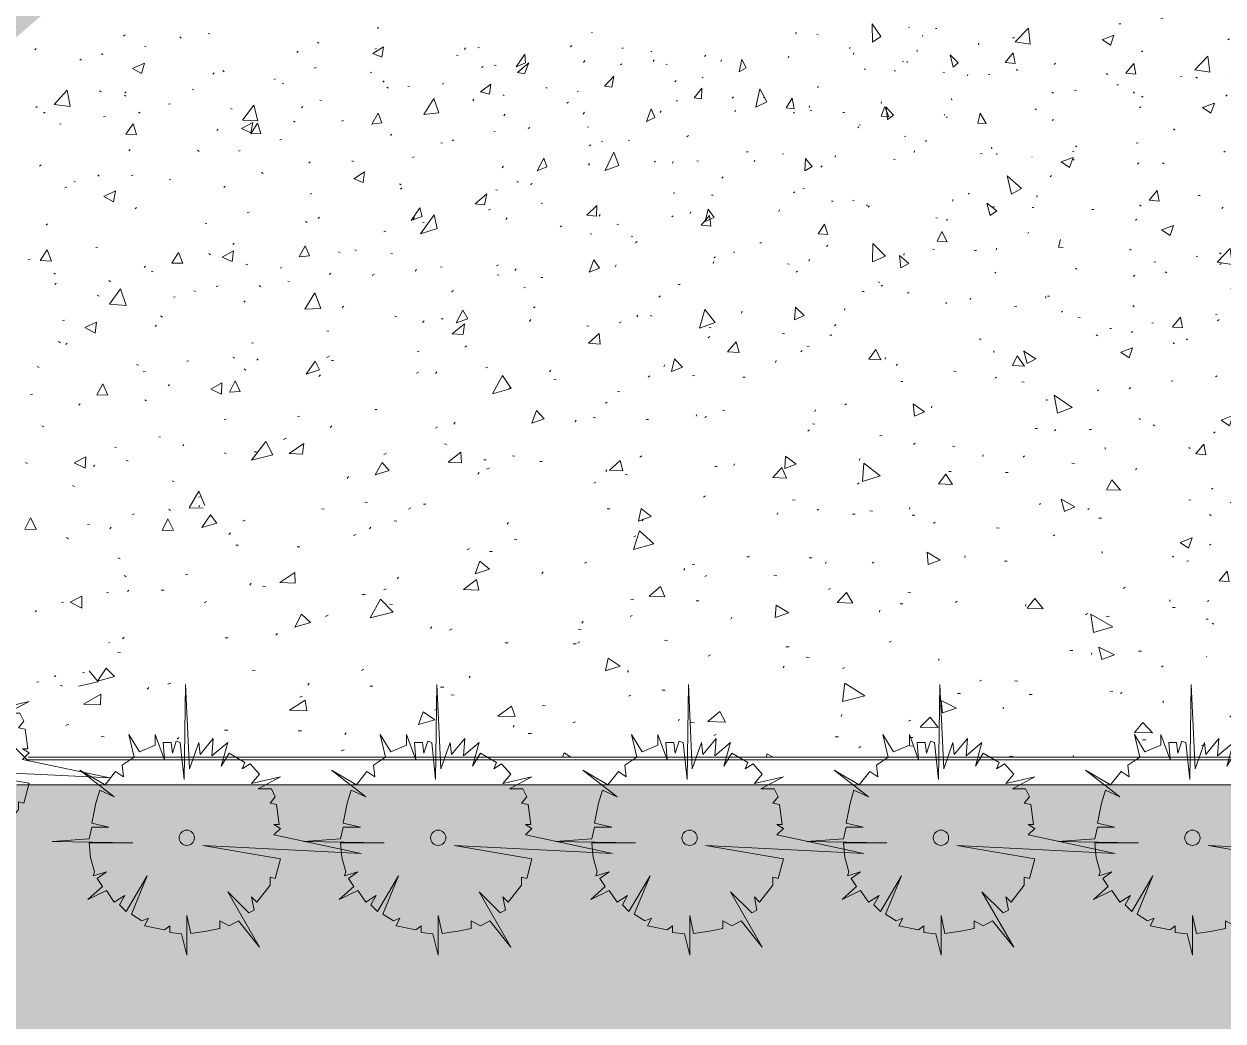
# Model space of a CAD drawing. Header units: millimetres. Extents: x 5359 to 218750, y -16347 to 109893.
# Drawn here: x 28656 to 33425, y 12199 to 16162 of the extents above; entities that cross this region are included whole.
import ezdxf

# ---------------------------------------------------------------- set-up
doc = ezdxf.new("R2010")
doc.units = ezdxf.units.MM
for name, color, linetype, lineweight in [('A-FLOR', 192, 'Continuous', 9), ('A-FLOR-PATT', 8, 'Continuous', 9), ('A-WALL', 113, 'Continuous', 9), ('G-IMPT', 8, 'Continuous', 9), ('L-PLNT', 71, 'Continuous', 9)]:
    doc.layers.add(name, color=color, linetype=linetype, lineweight=lineweight)

# ---------------------------------------------------------------- blocks, each defined once
blk = doc.blocks.new('FP_74-TKCS_MB ĐỊNH VỊ CỔNG-HÀNG RÀO')
at = {"layer": 'A-FLOR-PATT'}
for p, q in [((29388.5, 16123.3), (29395.7, 16124.8)), ((30061.7, 16144.1), (30066.7, 16149.5)), ((29052.4, 16114.1), (29058.3, 16118.9)), ((29135.1, 16072.2), (29142.5, 16073.5)), ((29276.2, 16111), (29281.9, 16106.3)), ((29823, 16090.1), (29828.7, 16086)), ((28699, 16059.4), (28705.2, 16064.1)), ((28963.5, 16041.6), (28971.1, 16042.8)), ((29741.2, 16048.8), (29746.4, 16054)), ((30044.1, 16044.5), (30086.6, 16070.7)), ((30044.1, 16044.5), (30078.9, 16029.7)), ((30051.4, 16062), (30058.3, 16064.3)), ((30079, 16029.7), (30086.6, 16070.6)), ((30377, 16038.3), (30383.5, 16036.4)), ((30407.7, 16061), (30412.5, 16066.7)), ((30461.8, 16069.6), (30467.8, 16066.7)), ((28878.5, 16022.9), (28884.4, 16018)), ((29087.9, 15985.8), (29134.8, 16006.7)), ((29087.9, 15985.8), (29123.6, 15964.8)), ((29123.6, 15964.8), (29134.8, 16006.7)), ((29810.9, 15986.8), (29817.9, 15988.8)), ((30475.5, 15989.7), (30482.3, 15992.8)), ((30526.9, 15998.1), (30533.6, 15996.5)), ((29406.7, 15963.2), (29412.1, 15968.3)), ((29446.5, 15976.9), (29452.4, 15972.5)), ((29649.4, 15941.8), (29656.5, 15943.7)), ((30032.9, 15970.5), (30039.4, 15968)), ((30083.4, 15931.4), (30088.3, 15936.8)), ((28775.9, 15841.7), (28827.3, 15899.4)), ((28840.2, 15834.1), (28827.3, 15899.4)), ((28956.6, 15895.8), (28963.4, 15892)), ((29057, 15887), (29062.7, 15891.9)), ((29325.3, 15903.3), (29332, 15899.9)), ((29683.1, 15927), (29689.7, 15924)), ((30099.9, 15910.9), (30106, 15907.3)), ((30182.7, 15915.5), (30189.4, 15913.3)), ((30319.6, 15922.8), (30326.4, 15925.6)), ((30471.3, 15892.8), (30512.5, 15923.5)), ((30471.3, 15892.8), (30507.7, 15883)), ((30507.7, 15883), (30512.5, 15923.5)), ((28703, 15829.7), (28708.9, 15834.4)), ((28775.9, 15841.7), (28840.2, 15834.2)), ((29055.6, 15879.7), (29061.6, 15874.9)), ((29231.5, 15843.4), (29238.8, 15844.9)), ((29525.9, 15779.2), (29570.9, 15839.6)), ((29586.8, 15777.3), (29570.9, 15839.6)), ((29760.2, 15829.4), (29765.3, 15834.7)), ((29833.5, 15859.9), (29840.1, 15857.1)), ((30246.6, 15801.8), (30286.7, 15865.6)), ((30306, 15808.9), (30286.7, 15865.6)), ((30441, 15857.1), (30445.7, 15862.9)), ((28733.3, 15811), (28740.3, 15807)), ((28972.3, 15793.5), (28979.9, 15794.8)), ((29111.7, 15811.4), (29118.5, 15807.7)), ((29477.3, 15826.5), (29484, 15823.2)), ((30039.8, 15764), (30064.5, 15807.5)), ((30079.6, 15769.2), (30064.5, 15807.5)), ((30246.6, 15801.8), (30306, 15808.9)), ((28796.9, 15763.7), (28804.6, 15765)), ((29061.4, 15723.6), (29090.5, 15765.1)), ((29103.5, 15722.6), (29090.6, 15765.1)), ((29423.7, 15738.4), (29429, 15743.6)), ((29521.5, 15747.3), (29565.9, 15771)), ((29521.5, 15747.3), (29558.2, 15728.9)), ((29525.9, 15779.2), (29586.7, 15777.3)), ((29557.9, 15725.1), (29584.7, 15767.6)), ((29558.2, 15728.9), (29566, 15771)), ((29598.6, 15726.8), (29584.7, 15767.6)), ((29728.7, 15775.6), (29734.9, 15771.5)), ((29919.5, 15776), (29926.5, 15778.3)), ((30039.8, 15764), (30079.5, 15769.2)), ((29061.4, 15723.6), (29103.5, 15722.6)), ((29557.9, 15725.1), (29598.6, 15726.8)), ((29674.1, 15701.4), (29681.3, 15703.4)), ((30114.4, 15718.5), (30119.2, 15724.1)), ((30359.6, 15698.2), (30366.5, 15701.2)), ((29072.8, 15657.9), (29078.3, 15662.9)), ((29346.1, 15660.3), (29352.3, 15655.8)), ((29509.4, 15657), (29516.6, 15658.9)), ((30314.1, 15689.8), (30321, 15687.9)), ((28718.3, 15597.5), (28724, 15602.3)), ((29788.9, 15609.3), (29793.9, 15614.7)), ((29960.7, 15617.6), (29967.7, 15615.1)), ((30201.1, 15631.6), (30208.1, 15634.4)), ((28949.3, 15561.9), (28955.7, 15557)), ((29082.8, 15560.2), (29090.3, 15561.7)), ((29601.1, 15571.1), (29608.1, 15568)), ((29967.7, 15546.6), (30010.4, 15574)), ((30005.5, 15532.1), (30010.4, 15574)), ((28818.3, 15511.4), (28826, 15512.8)), ((28854, 15537.8), (28861.2, 15534)), ((29233.1, 15545.8), (29240.2, 15542.3)), ((29450.7, 15512.4), (29455.9, 15517.6)), ((29967.7, 15546.6), (30005.5, 15532.1)), ((30150.4, 15526.3), (30156.9, 15523)), ((30153.6, 15505.3), (30158.4, 15511)), ((28973.1, 15477), (29019.9, 15498.6)), ((28973.1, 15477), (29012.2, 15455.6)), ((29012.2, 15455.6), (29020, 15498.6)), ((29794, 15486), (29801.2, 15488.2)), ((29098.9, 15427), (29104.3, 15432.1)), ((29544.3, 15412.2), (29551.5, 15414.2)), ((28744, 15363), (28749.6, 15367.9)), ((29376.5, 15368.5), (29383.9, 15370.3)), ((29776, 15376.5), (29782.6, 15372.5)), ((29826.4, 15388.4), (29831.3, 15393.9)), ((30088.1, 15335.8), (30095.2, 15338.6)), ((28720.5, 15221.7), (28748.3, 15263.8)), ((28765.1, 15219.7), (28748.3, 15263.8)), ((28942.1, 15273.5), (28949.7, 15275)), ((29486.8, 15285), (29491.8, 15290.3)), ((29750.6, 15236.4), (29774.3, 15280.8)), ((29792.1, 15240.5), (29774.3, 15280.8)), ((29972.3, 15264.8), (29979, 15261.2)), ((28672.7, 15226), (28680.5, 15227.3)), ((28720.5, 15221.7), (28765.1, 15219.7)), ((29244.8, 15211), (29270.4, 15254.2)), ((29287.6, 15211.6), (29270.4, 15254.2)), ((29391.1, 15249.5), (29397.8, 15245.1)), ((29444.5, 15235.7), (29488.9, 15260.4)), ((29444.5, 15235.7), (29484, 15217.3)), ((29484, 15217.3), (29488.9, 15260.4)), ((29750.6, 15236.4), (29792.1, 15240.5)), ((29906.6, 15256.8), (29913.8, 15254.2)), ((28774.2, 15171.6), (28781.8, 15167.6)), ((29134.3, 15194.4), (29139.5, 15199.6)), ((29162, 15180.1), (29169.5, 15176.6)), ((29244.8, 15211), (29287.6, 15211.6)), ((29538.6, 15207.2), (29546, 15204.1)), ((29674.7, 15191.7), (29682, 15194)), ((29871.6, 15166.5), (29876.4, 15172.1)), ((28779.2, 15126.3), (28784.7, 15131.4)), ((28993.5, 15142.1), (29000.5, 15137.2)), ((29420.9, 15119.1), (29428.3, 15121)), ((29591.4, 15122), (29598.3, 15117.8)), ((29705.4, 15139.4), (29712.8, 15136.6)), ((28947.5, 15084.1), (28955.1, 15080.4)), ((28995.9, 15047.7), (29039.4, 15109.1)), ((29062.1, 15042.7), (29039.4, 15109.1)), ((29250.4, 15076), (29257.9, 15077.8)), ((29331.4, 15101.5), (29338.9, 15098.1)), ((29773.4, 15028.2), (29812.4, 15093.2)), ((29836.9, 15031.2), (29812.4, 15093.2)), ((28995.9, 15047.7), (29062.1, 15042.7)), ((29531, 15056.2), (29535.9, 15061.6)), ((29773.4, 15028.2), (29836.8, 15031.2)), ((29921.9, 15035.3), (29928.7, 15039.8)), ((29921.9, 15035.2), (29924.8, 15034.2)), ((28808.8, 14983.2), (28816.6, 14984.6)), ((28897.8, 14955), (28944.4, 14977.4)), ((28939.7, 14933.3), (28944.4, 14977.4)), ((29199.4, 15001.4), (29206.4, 14996.8)), ((28897.8, 14955), (28939.6, 14933.3)), ((29178.1, 14959.9), (29183.2, 14965.2)), ((28793.9, 14899.7), (28801.1, 14894.6)), ((28823.1, 14887.5), (28828.4, 14892.7)), ((29561.1, 14893), (29568.5, 14895.2)), ((29487.4, 14837.3), (29495, 14834.2)), ((28708.4, 14800.1), (28716.4, 14796.1)), ((29103.6, 14809), (29111.3, 14805.3)), ((29303.7, 14821.6), (29311.2, 14823.5)), ((29531.8, 14790.6), (29538.9, 14786.3)), ((29582.5, 14825.7), (29587.3, 14831.3)), ((29130.6, 14779.5), (29138.2, 14781.2)), ((29472.9, 14698.1), (29495.6, 14743.4)), ((29516.1, 14700.8), (29495.6, 14743.4)), ((28682.5, 14689), (28690.4, 14690.4)), ((28945.4, 14687.7), (28969.9, 14731.7)), ((28990.1, 14687.1), (28969.9, 14731.6)), ((29229.5, 14723.4), (29234.4, 14728.8)), ((29399.4, 14709.9), (29443.7, 14735.7)), ((29399.4, 14709.9), (29441.2, 14691.2)), ((29441.2, 14691.2), (29443.7, 14735.7)), ((29472.9, 14698.1), (29516.1, 14700.8)), ((28874.7, 14646.3), (28879.8, 14651.6)), ((28945.4, 14687.7), (28990.1, 14687.1)), ((29136.2, 14668.1), (29143.5, 14663.4)), ((28727.3, 14565.3), (28734.8, 14560.2)), ((29452.9, 14589.3), (29460.4, 14591.5)), ((29192.2, 14519.5), (29199.7, 14521.4)), ((29016.9, 14478.4), (29024.6, 14480.2)), ((29287.5, 14484.5), (29292.4, 14490.1)), ((29452.4, 14457.3), (29460.2, 14454.1)), ((28661.7, 14419.1), (28670, 14415)), ((28855.4, 14418.1), (28901.7, 14441.2)), ((28855.4, 14418.1), (28899.4, 14395.8)), ((28899.4, 14395.8), (28901.7, 14441.2)), ((28933.2, 14402.5), (28938.2, 14407.9)), ((29062.8, 14428), (29070.8, 14424.3)), ((28848.5, 14327.8), (28856.7, 14323.8)), ((29244.9, 14346), (29252.9, 14342.5)), ((29313.4, 14239.1), (29351.2, 14305.4)), ((29349.7, 14280.5), (29357.3, 14282.6)), ((29375.8, 14248.5), (29351.2, 14305.4)), ((29086, 14212.5), (29093.7, 14214.4)), ((29231.9, 14232.9), (29239.5, 14228.1)), ((29313.4, 14239.1), (29368.4, 14237.9)), ((29351.5, 14242.8), (29356.2, 14248.5)), ((28658.9, 14154.5), (28682.3, 14199.4)), ((28705.3, 14152.6), (28682.3, 14199.3)), ((28908.7, 14172.7), (28916.5, 14174.4)), ((29206, 14148.1), (29227.8, 14194.4)), ((29250.7, 14149.3), (29227.8, 14194.4)), ((28658.9, 14154.5), (28705.3, 14152.6)), ((28825.1, 14120.9), (28832.9, 14115.7)), ((28997.9, 14155.7), (29002.8, 14161.3)), ((29206, 14148.1), (29250.6, 14149.3)), ((29030.7, 14039.5), (29038.9, 14035.7)), ((29055.2, 13969.5), (29063, 13964.5)), ((28840.3, 13863), (28886.2, 13887)), ((28886, 13839.8), (28886.2, 13886.9)), ((28984.9, 13900.3), (28992.6, 13902)), ((29067.9, 13905.5), (29072.8, 13911.1)), ((28805.8, 13861.9), (28813.6, 13863.5)), ((28840.3, 13863), (28886, 13839.8)), ((28700.9, 13824.9), (28705.8, 13830.4)), ((28707.8, 13545.7), (28715.7, 13547.2)), ((28777.4, 13566.3), (28782.2, 13571.9)), ((28888.5, 13582.4), (28896.3, 13584.1)), ((28800.2, 13534.1), (28808.8, 13529.8))]:
    blk.add_line(p, q, dxfattribs=at)
blk = doc.blocks.new('FP_76-TKCS_MB ĐỊNH VỊ CỔNG-HÀNG RÀO')
at = {"layer": 'A-FLOR-PATT'}
for p, q in [((30913.8, 16128.7), (30917.9, 16126.7)), ((31725.4, 16123.8), (31729.2, 16128.2)), ((32031.5, 16090), (32029.7, 16162.8)), ((32064.1, 16111.9), (32029.7, 16162.8)), ((32174, 16149), (32178.7, 16148.7)), ((32282.4, 16144), (32287.2, 16143.8)), ((30828.2, 16071.6), (30834.6, 16076)), ((31810.3, 16120), (31815.1, 16118.4)), ((32031.5, 16090), (32064.1, 16111.9)), ((32228.5, 16112.5), (32230.9, 16117.1)), ((32454.2, 16079.3), (32453.1, 16086.1)), ((30614, 15991.4), (30648.9, 16042.3)), ((30650.4, 16007.3), (30648.9, 16042.3)), ((31034.7, 16066.4), (31039.7, 16065.8)), ((31148.9, 16053.2), (31153.9, 16052.7)), ((31363, 16033.4), (31367.9, 16037.8)), ((31696.2, 16027.3), (31698.1, 16034)), ((31939.7, 16064.2), (31943, 16068.6)), ((31955.6, 16041.2), (31956.5, 16047.9)), ((32208.3, 16052.6), (32208.2, 16059.4)), ((32352.7, 15989.9), (32340.5, 16038.9)), ((32371.5, 16007.3), (32340.5, 16038.9)), ((30614, 15991.4), (30650.4, 16007.3)), ((30618.9, 15968.7), (30664.1, 16007.7)), ((30647.3, 15964), (30664.1, 16007.7)), ((30881.4, 16009.7), (30886.4, 16016.6)), ((31028.8, 15999.8), (31034.6, 16004.1)), ((31159.2, 16012.7), (31163.2, 16019.5)), ((31209.5, 16002.9), (31214.3, 16001.1)), ((31428.2, 16012.6), (31431.2, 16019.4)), ((31500.4, 15971.5), (31511.7, 16021.1)), ((31500.4, 15971.5), (31528.1, 15988)), ((31509.8, 16017.5), (31514.9, 16017.1)), ((31528.1, 15988), (31511.7, 16021.1)), ((31998.1, 15982.5), (32003.4, 15982.2)), ((32149.5, 16014.8), (32154.9, 16013.3)), ((32167.9, 16009.1), (32170.8, 16013.6)), ((32352.7, 15989.9), (32371.5, 16007.3)), ((30618.9, 15968.7), (30647.3, 15964)), ((30964.6, 15915.4), (31002.4, 15954.3)), ((30993.9, 15911.3), (31002.5, 15954.3)), ((31244.8, 15932.5), (31250.1, 15936.9)), ((31353.1, 15950.1), (31358.1, 15948.3)), ((32117.5, 15976.2), (32122.7, 15975.9)), ((32311.5, 15970.9), (32317.1, 15969.4)), ((32408.6, 15956.3), (32410.9, 15960.8)), ((32493, 15961.8), (32498.3, 15961.7)), ((30731.3, 15908.3), (30736.8, 15907.7)), ((30856.2, 15894.6), (30861.7, 15894)), ((30964.6, 15915.4), (30993.9, 15911.3)), ((31321.3, 15868.7), (31351.8, 15907.5)), ((31351.5, 15865.1), (31351.8, 15907.5)), ((31566.6, 15831.8), (31583.4, 15905)), ((31610.5, 15853.1), (31583.4, 15905)), ((31812.7, 15909.4), (31816.7, 15913.8)), ((30561.6, 15880.3), (30566.3, 15878.4)), ((30815, 15847.3), (30821.4, 15851.7)), ((31250.4, 15856.6), (31256.1, 15856.1)), ((31321.3, 15868.7), (31351.5, 15865.1)), ((31473.5, 15867.7), (31478.3, 15872.1)), ((31566.6, 15831.8), (31610.4, 15853.1)), ((31597.7, 15869.3), (31603.2, 15867.6)), ((31688.4, 15828.6), (31711.6, 15867.4)), ((31719.4, 15825.5), (31711.6, 15867.4)), ((31778.9, 15829.6), (31780.6, 15836.4)), ((32065.8, 15845.7), (32066.5, 15852.5)), ((32346.1, 15859.1), (32345.8, 15865.9)), ((30564.7, 15796.6), (30570.5, 15803.6)), ((30880.4, 15804.2), (30885.2, 15811)), ((31131.9, 15774.3), (31151, 15824.3)), ((31131.9, 15774.3), (31165.1, 15790.7)), ((31165.1, 15790.7), (31151, 15824.3)), ((31186.3, 15810), (31190.1, 15816.8)), ((31483.4, 15812.5), (31486.2, 15819.3)), ((31688.4, 15828.6), (31719.4, 15825.5)), ((31716.8, 15807.2), (31721.2, 15811.7)), ((31783.6, 15817.6), (31789.3, 15817.3)), ((31913.8, 15810.2), (31919.6, 15809.9)), ((32065, 15795.1), (32080.8, 15834)), ((32065, 15795.1), (32096.8, 15792.6)), ((32096.8, 15792.6), (32080.8, 15834)), ((32090.4, 15782.6), (32086, 15831.8)), ((32114.8, 15799.8), (32086, 15831.8)), ((32090.4, 15782.6), (32114.8, 15799.8)), ((32315.7, 15798.8), (32318.6, 15803.3)), ((32323.5, 15792), (32329.3, 15791.8)), ((32450.6, 15768.2), (32459.1, 15807.4)), ((32483.1, 15766.3), (32459.1, 15807.4)), ((30661.6, 15746.3), (30668.5, 15750.7)), ((30897.8, 15753.7), (30903.1, 15751.9)), ((31972.5, 15749), (31976.4, 15753.5)), ((31977.8, 15761.4), (31983.8, 15759.9)), ((32450.6, 15768.2), (32483.1, 15766.3)), ((30524.9, 15735.7), (30530.9, 15735.1)), ((30952.6, 15696), (30958.6, 15695.5)), ((31059.2, 15700.4), (31064.8, 15698.6)), ((31293.2, 15714), (31298.7, 15718.4)), ((32158, 15716.2), (32164.2, 15714.7)), ((32242.2, 15695), (32245.6, 15699.5)), ((30904.1, 15677.2), (30910.5, 15681.6)), ((30967.2, 15579.2), (31002.6, 15653.1)), ((31022.3, 15600.1), (31002.7, 15653.1)), ((31530.3, 15653.8), (31536.5, 15653.4)), ((31671.5, 15645.5), (31677.7, 15645.1)), ((32197.4, 15651.1), (32197.8, 15657.9)), ((32460.3, 15646.9), (32466.9, 15645.5)), ((32505.3, 15666.3), (32504.7, 15673.1)), ((32524.2, 15643), (32527.1, 15647.5)), ((30557.5, 15589.9), (30563.1, 15596.8)), ((30697.1, 15577.9), (30724, 15628.3)), ((30735.9, 15594.3), (30724, 15628.3)), ((30901.3, 15600.3), (30905.8, 15607.1)), ((30967.2, 15579.2), (31022.3, 15600.1)), ((31162.1, 15612.4), (31168, 15616.8)), ((31235.1, 15608.7), (31238.6, 15615.6)), ((31332.5, 15618.5), (31338.6, 15616.8)), ((31560.2, 15613.7), (31562.7, 15620.5)), ((31761.4, 15578.5), (31764.8, 15627.8)), ((31791.4, 15595.4), (31764.8, 15627.8)), ((31826.1, 15593.6), (31830.7, 15598.1)), ((31883.1, 15633.1), (31884.5, 15639.9)), ((32115.3, 15624.1), (32121.6, 15623.8)), ((30697.1, 15577.9), (30735.9, 15594.3)), ((31432.4, 15549.6), (31437.8, 15554.1)), ((31761.4, 15578.5), (31791.4, 15595.4)), ((32584.1, 15486.1), (32567, 15558.7)), ((32624, 15508.8), (32567.1, 15558.7)), ((30533.3, 15503.2), (30539.2, 15501.3)), ((30616.1, 15535.3), (30622.6, 15534.7)), ((30670.6, 15523.5), (30677.6, 15528)), ((31753.5, 15508.7), (31760.1, 15507.1)), ((32584.1, 15486.1), (32624, 15508.8)), ((30450.5, 15447.1), (30497.6, 15486.3)), ((30487.2, 15443.1), (30497.6, 15486.3)), ((31238.5, 15490.7), (31245.1, 15490.2)), ((31390.5, 15481.6), (31397.2, 15481.2)), ((31717.4, 15491), (31722.3, 15495.4)), ((31868.3, 15457.5), (31875.1, 15457.2)), ((31951.8, 15462.4), (31958.6, 15460.8)), ((32350.3, 15457.4), (32350.5, 15464.2)), ((32411.9, 15485.2), (32415.4, 15489.7)), ((32685.7, 15474.1), (32684.8, 15480.9)), ((30195.9, 15380.9), (30230.7, 15431.8)), ((30240.2, 15397.4), (30230.7, 15431.8)), ((30450.5, 15447.1), (30487.2, 15443.1)), ((30504.2, 15421.6), (30511.6, 15426)), ((30712.7, 15449.5), (30718.9, 15447.8)), ((30895.3, 15401.8), (30935, 15440.8)), ((30932.8, 15398.3), (30935, 15440.8)), ((31305.4, 15409), (31308.7, 15415.8)), ((31365.8, 15376.4), (31377, 15425.9)), ((31401.3, 15393.2), (31377, 15425.9)), ((31658.4, 15416.2), (31660.7, 15423)), ((32008.6, 15437.6), (32009.8, 15444.4)), ((32014.5, 15434.2), (32018.9, 15438.7)), ((32498.8, 15401.4), (32486.6, 15450.4)), ((32525.4, 15418.9), (32486.6, 15450.4)), ((32498.8, 15401.4), (32525.4, 15418.9)), ((32510, 15435.7), (32516.9, 15435.5)), ((32666.2, 15432.2), (32673.1, 15432)), ((30195.9, 15380.9), (30240.2, 15397.4)), ((30203.5, 15385.6), (30209.8, 15392.6)), ((30233.5, 15328.4), (30287.8, 15403.4)), ((30240.9, 15373.9), (30247.9, 15373.3)), ((30299.8, 15349.3), (30287.8, 15403.3)), ((30572.2, 15385), (30577.5, 15391.9)), ((30788.6, 15355.2), (30795.6, 15359.7)), ((30895.3, 15401.8), (30932.8, 15398.3)), ((30943.8, 15398), (30948.1, 15404.9)), ((31014.7, 15367), (31021.3, 15365.3)), ((31232.6, 15395), (31238.6, 15399.5)), ((31350.3, 15362), (31382.7, 15400.9)), ((31350.3, 15362), (31388.7, 15358.9)), ((31365.8, 15376.4), (31401.3, 15393.2)), ((31388.7, 15358.9), (31382.7, 15400.9)), ((31815, 15327.6), (31840, 15366.6)), ((31854.1, 15324.9), (31840, 15366.5)), ((32283.1, 15391.3), (32290.3, 15389.8)), ((32325.6, 15381.2), (32329.6, 15385.7)), ((30233.5, 15328.4), (30299.8, 15349.3)), ((30907.9, 15327.7), (30915.1, 15327.2)), ((31070.8, 15318), (31077.9, 15317.6)), ((31815, 15327.6), (31854.1, 15325)), ((32288.7, 15298.6), (32306.4, 15337.7)), ((32328.6, 15296.4), (32306.4, 15337.7)), ((32648.9, 15329.7), (32652.3, 15334.3)), ((31088.5, 15292.7), (31095, 15297.2)), ((31582.6, 15291.9), (31589.8, 15291.5)), ((31848.7, 15278.1), (31853.7, 15282.6)), ((32031.5, 15217), (32033.1, 15289.7)), ((32082.8, 15239.1), (32033.1, 15289.7)), ((32269.7, 15266.5), (32277, 15266.3)), ((32288.7, 15298.6), (32328.6, 15296.4)), ((32436.9, 15261.9), (32444.2, 15261.7)), ((32524.5, 15264.4), (32524.4, 15271.2)), ((32771.2, 15275), (32779.1, 15304.8)), ((32771.2, 15275), (32789.8, 15274.2)), ((30115.8, 15250.7), (30122.4, 15248.8)), ((30903.6, 15175.1), (30922.6, 15225)), ((30944.7, 15191.8), (30922.6, 15225)), ((31397.3, 15210.5), (31400.3, 15217.3)), ((31400.4, 15232), (31406.4, 15236.5)), ((31476.4, 15255.9), (31483.6, 15254.3)), ((31778.1, 15219.8), (31780.1, 15226.6)), ((32031.5, 15217), (32082.8, 15239.1)), ((32143.5, 15193), (32139, 15242.1)), ((32175.7, 15210.2), (32139, 15242.1)), ((32155.5, 15243), (32156.5, 15249.8)), ((30041.6, 15162.8), (30050.1, 15167.3)), ((30211.6, 15179.6), (30217.7, 15186.6)), ((30313.3, 15197.1), (30320.1, 15195.3)), ((30535.4, 15200.3), (30543, 15204.7)), ((30608.6, 15181.7), (30613.7, 15188.6)), ((30903.6, 15175.1), (30944.7, 15191.8)), ((31008, 15197.2), (31012, 15204.1)), ((31692.9, 15208.9), (31700.3, 15207.4)), ((31727, 15175), (31732.5, 15179.5)), ((32143.5, 15193), (32175.6, 15210.2)), ((32517.2, 15171.7), (32521.3, 15176.2)), ((30538.7, 15164.4), (30546.3, 15163.9)), ((30712.4, 15154.4), (30720, 15153.9)), ((31258, 15126.7), (31265.8, 15126.4)), ((32053.1, 15136.5), (32061, 15135)), ((32065.5, 15119.5), (32070.5, 15124)), ((30356, 15097.5), (30364, 15102)), ((30644, 15114.5), (30651.3, 15112.7)), ((31181.1, 15076.5), (31187.7, 15081)), ((31990.5, 15098.5), (31998.3, 15098.2)), ((32168.7, 15093.1), (32176.5, 15092.9)), ((32418.1, 15067.4), (32422.7, 15072)), ((32720, 15072), (32719.7, 15078.8)), ((32727.6, 15080), (32735.5, 15079.9)), ((30374.7, 14973.5), (30401.6, 15023.9)), ((30421.4, 14990.3), (30401.6, 15023.9)), ((30682.4, 15033.7), (30689.9, 15038.2)), ((31343.5, 14953.2), (31363.6, 15026.5)), ((31406, 14975.1), (31363.6, 15026.5)), ((31721.3, 14986.6), (31724.6, 15035.9)), ((31759.1, 15003.8), (31724.6, 15035.9)), ((31919.2, 15024.4), (31920.9, 15031.2)), ((32323.8, 15049.2), (32324.5, 15056)), ((32596.3, 15038.6), (32604.7, 15037.2)), ((30130.7, 15000.3), (30138.8, 14999.8)), ((30241.5, 14975.4), (30247.3, 14982.3)), ((30315.2, 14990.1), (30323.3, 14989.7)), ((30374.7, 14973.5), (30421.4, 14990.3)), ((30666.8, 14980), (30671.6, 14986.9)), ((31024.1, 14973.5), (31031.1, 14978)), ((31093.7, 14997.8), (31097.5, 15004.7)), ((31146.7, 15002.7), (31154.5, 15001.1)), ((31510.7, 15013.2), (31513.4, 15020)), ((31721.3, 14986.6), (31759.1, 15003.8)), ((32782.6, 15016.6), (32786.7, 15021.1)), ((32848.3, 14997), (32857, 14995.6)), ((29860.9, 14942.5), (29868.3, 14940.7)), ((30358.7, 14931), (30407.7, 14970.4)), ((30358.7, 14931), (30403.6, 14927.7)), ((30403.6, 14927.7), (30407.7, 14970.4)), ((30894.8, 14961.6), (30903, 14961.2)), ((30902, 14892.9), (30943.6, 14932.1)), ((30947.8, 14889.9), (30943.6, 14932.1)), ((31343.5, 14953.2), (31406, 14975.1)), ((31381.2, 14955.3), (31389.3, 14953.7)), ((31672.5, 14931.2), (31680.8, 14931)), ((31880.3, 14962.8), (31885.9, 14967.4)), ((30409.5, 14877.6), (30417.7, 14882.1)), ((30902, 14892.9), (30947.8, 14889.9)), ((31377.6, 14914.8), (31384.1, 14919.2)), ((31454.9, 14859), (31489.1, 14898.1)), ((31501.4, 14856.4), (31489.2, 14898.1)), ((31770.5, 14882), (31778.9, 14880.4)), ((31861.7, 14925.2), (31870, 14925)), ((32454.9, 14909.8), (32463.3, 14909.6)), ((29860.5, 14836.4), (29869.5, 14841)), ((30220.5, 14860.2), (30228.3, 14858.5)), ((31454.9, 14859), (31501.4, 14856.4)), ((31745.8, 14859.3), (31751.9, 14863.8)), ((32016.9, 14829.4), (32043.8, 14868.5)), ((32064.2, 14827.1), (32043.8, 14868.5)), ((32081.6, 14829.9), (32083.1, 14836.7)), ((32513.3, 14856.1), (32513.8, 14862.9)), ((32587.6, 14804), (32607.1, 14843.2)), ((32635.6, 14802), (32607.1, 14843.2)), ((32631.6, 14858.3), (32636.3, 14862.8)), ((32646, 14813), (32633.7, 14862)), ((32680.4, 14830.5), (32633.7, 14862)), ((29779, 14770.5), (29813.7, 14821.4)), ((29779, 14770.5), (29831.2, 14787.5)), ((29831.2, 14787.5), (29813.7, 14821.4)), ((29879.1, 14824.9), (29887.7, 14824.4)), ((30492.7, 14795.9), (30501.4, 14795.6)), ((30746.5, 14779.7), (30751.1, 14786.6)), ((31201, 14799.7), (31204.5, 14806.6)), ((31232.3, 14781.3), (31243.4, 14830.9)), ((31232.3, 14781.3), (31275.6, 14798.4)), ((31275.6, 14798.4), (31243.4, 14830.9)), ((31645.5, 14817), (31648, 14823.8)), ((32016.9, 14829.4), (32064.2, 14827.1)), ((32125.7, 14805), (32131.2, 14809.6)), ((32587.6, 14804), (32635.6, 14802.1)), ((32646, 14813), (32680.4, 14830.5)), ((29828.8, 14760.9), (29835.4, 14767.8)), ((30217.1, 14773.9), (30225.6, 14778.5)), ((30293.1, 14772.8), (30298.7, 14779.7)), ((30520, 14691.3), (30558.8, 14765.4)), ((30593.8, 14713.1), (30558.8, 14765.4)), ((30764.1, 14748.5), (30772.6, 14746.9)), ((31138.8, 14758.4), (31145.9, 14762.9)), ((31315.7, 14764.3), (31324.5, 14764)), ((31515.8, 14757.8), (31524.6, 14757.6)), ((32143.4, 14740.6), (32152.3, 14740.4)), ((32354.8, 14782.4), (32363.8, 14781)), ((32519.7, 14753.8), (32524.8, 14758.4)), ((32625.1, 14739.9), (32634.4, 14738.5)), ((30520, 14691.3), (30593.8, 14713.2)), ((30585.3, 14712.7), (30593.4, 14717.3)), ((31016.8, 14700.9), (31025.5, 14699.3)), ((32925.5, 14703.4), (32930.1, 14708)), ((30968.8, 14654.8), (30976.4, 14659.3)), ((31921, 14647.9), (31927.2, 14652.4)), ((32197.7, 14603.3), (32193.1, 14652.4)), ((32237.6, 14620.7), (32193.2, 14652.4)), ((32265.4, 14636.1), (32266.6, 14642.9)), ((32724.2, 14663.5), (32724.4, 14670.3)), ((32767.1, 14614.5), (32753.4, 14687.1)), ((32825.6, 14637.3), (32753.4, 14687.1)), ((29743.8, 14603.6), (29752.3, 14601.9)), ((30051.7, 14629.4), (30060.9, 14629)), ((30676.4, 14575.8), (30695.3, 14625.8)), ((30725.3, 14593), (30695.3, 14625.8)), ((30920, 14597.2), (30929.3, 14596.9)), ((31329.7, 14602.8), (31333, 14609.6)), ((31363.9, 14597.8), (31371, 14602.4)), ((31435, 14627.2), (31444.1, 14625.6)), ((31801.7, 14621.8), (31803.9, 14628.6)), ((32197.7, 14603.3), (32237.6, 14620.7)), ((32767.1, 14614.5), (32825.6, 14637.3)), ((29874.3, 14557.4), (29880.6, 14564.4)), ((30292.8, 14555.4), (30301.5, 14560)), ((30366.5, 14571.7), (30371.8, 14578.6)), ((30676.4, 14575.8), (30725.3, 14593)), ((30847.9, 14580.9), (30852.2, 14587.7)), ((31131.1, 14590.4), (31140.4, 14590.2)), ((31773.7, 14543.9), (31780.3, 14548.5)), ((31793, 14572), (31802.4, 14571.8)), ((32678.3, 14553.7), (32687.8, 14553.5)), ((32755.1, 14544.9), (32760.3, 14549.5)), ((32893.3, 14550.3), (32902.7, 14550.2)), ((29560.7, 14427.6), (29618.3, 14502.7)), ((29645.9, 14449.7), (29618.3, 14502.7)), ((29688.6, 14510.7), (29698.3, 14515.2)), ((32060.6, 14526.6), (32070.2, 14525.1)), ((29571.6, 14461.5), (29581.3, 14461.1)), ((29711.2, 14455), (29769.4, 14494.9)), ((29711.2, 14455), (29763.5, 14452)), ((29763.5, 14452), (29769.4, 14494.9)), ((30087.3, 14451), (30096.5, 14455.5)), ((30328.6, 14492.6), (30337.7, 14491)), ((30343.3, 14420), (30394.1, 14459.6)), ((30396.4, 14417.2), (30394.1, 14459.6)), ((32194.9, 14490.8), (32201.1, 14495.3)), ((32349.1, 14483.5), (32359, 14482.1)), ((32956.3, 14471.4), (32956.2, 14478.2)), ((29560.7, 14427.6), (29645.8, 14449.7)), ((30053.5, 14369.2), (30080.2, 14419.5)), ((30108, 14386.5), (30080.2, 14419.5)), ((30343.3, 14420), (30396.4, 14417.2)), ((30485.4, 14429.5), (30495.1, 14429.1)), ((30599.5, 14445.2), (30608.8, 14443.6)), ((30707.5, 14422.6), (30717.3, 14422.3)), ((30984.7, 14388.1), (31028.1, 14427.5)), ((31038.5, 14385.6), (31028.1, 14427.4)), ((31105.6, 14440.6), (31113.3, 14445.2)), ((31403.7, 14403.5), (31413.6, 14403.3)), ((31479.9, 14406.9), (31482.9, 14413.7)), ((31682.4, 14394.8), (31685.6, 14444.1)), ((31682.4, 14394.8), (31727.9, 14412.1)), ((31727.9, 14412.1), (31685.6, 14444.1)), ((31979.3, 14427.4), (31981.3, 14434.2)), ((31991.9, 14343.1), (31996.7, 14415.9)), ((32061.7, 14365.6), (31996.7, 14415.9)), ((32470.5, 14443), (32471.5, 14449.8)), ((32630.4, 14440.3), (32636.1, 14444.9)), ((32824, 14416.4), (32834.3, 14415)), ((29941.4, 14355.6), (29947.5, 14362.6)), ((30053.5, 14369.2), (30108, 14386.5)), ((30461.5, 14372.1), (30466.5, 14379)), ((30497.4, 14392.3), (30506.1, 14396.8)), ((30970.7, 14383.2), (30974.8, 14390.1)), ((30984.7, 14388.1), (31038.5, 14385.6)), ((31046.8, 14371.5), (31056.5, 14369.9)), ((31635.1, 14359.3), (31671.1, 14398.5)), ((31635.1, 14359.3), (31689.7, 14357)), ((31689.7, 14357), (31671.1, 14398.5)), ((31991.9, 14343.1), (32061.7, 14365.6)), ((32294.1, 14333.5), (32322.8, 14372.7)), ((32349.4, 14331.5), (32322.8, 14372.7)), ((32334.7, 14383.6), (32344.6, 14383.4)), ((32560.7, 14379.6), (32570.7, 14379.5)), ((33077.4, 14390.4), (33082.5, 14394.9)), ((30922.8, 14336.4), (30930.9, 14341)), ((31970.9, 14333.1), (31977.6, 14337.6)), ((32294.1, 14333.5), (32349.4, 14331.5)), ((32961.6, 14310.6), (32982.8, 14349.9)), ((32961.6, 14310.6), (33017.5, 14308.8)), ((33017.6, 14308.8), (32982.9, 14349.9)), ((30011.7, 14260.6), (30022, 14260.3)), ((31359.4, 14281.3), (31367, 14285.8)), ((31713.6, 14270.6), (31723.9, 14269.1)), ((32794.4, 14224.5), (32782, 14273.6)), ((32836.5, 14242.1), (32782, 14273.5)), ((29840, 14234.6), (29849.7, 14233)), ((30185.3, 14233.8), (30194.6, 14238.4)), ((30244.9, 14253.9), (30255.1, 14253.6)), ((30975.5, 14234.7), (30985.8, 14234.4)), ((31100, 14186.3), (31111, 14235.9)), ((31151.1, 14203.7), (31111, 14235.9)), ((31651.5, 14211.9), (31654.3, 14218.8)), ((31810.7, 14228.8), (31817.9, 14233.3)), ((31952.2, 14213.8), (31962.6, 14213.6)), ((32020.4, 14227.2), (32030.9, 14225.7)), ((32178.2, 14233.7), (32179.9, 14240.5)), ((32696.9, 14250.4), (32697.6, 14257.2)), ((32794.4, 14224.5), (32836.5, 14242.1)), ((32887.7, 14231.7), (32893.4, 14236.3)), ((29363.2, 14160.2), (29397.8, 14211)), ((29363.2, 14160.2), (29423.3, 14177.7)), ((29423.3, 14177.7), (29397.8, 14211)), ((29526, 14185.5), (29536.2, 14190.1)), ((30129.2, 14187.6), (30139.1, 14186)), ((30578, 14173.8), (30582.8, 14180.7)), ((31100, 14186.3), (31151.1, 14203.7)), ((31115.1, 14186.7), (31118.9, 14193.6)), ((32189.3, 14209.5), (32199.7, 14209.4)), ((32273.3, 14176.7), (32280, 14181.3)), ((32931.6, 14198.2), (32942.1, 14198)), ((29470.9, 14132.8), (29477.8, 14139.8)), ((29966.9, 14128.6), (29976.6, 14133.2)), ((30030.3, 14155.3), (30036.1, 14162.2)), ((31080.5, 14073.2), (31103.9, 14146.6)), ((31081.6, 14123.3), (31089.9, 14127.8)), ((31161.7, 14095.7), (31103.9, 14146.6)), ((32524.4, 14159.4), (32535.3, 14158)), ((32750.2, 14127), (32756.4, 14131.5)), ((29499, 14090.3), (29509.7, 14090)), ((29743.1, 14083.8), (29753.9, 14083.5)), ((30418.7, 14072.3), (30428, 14076.8)), ((30605.6, 14114.4), (30615.9, 14112.9)), ((31080.5, 14073.2), (31161.6, 14095.7)), ((30450.4, 13976.7), (30469.2, 14026.6)), ((30507.1, 13994.2), (30469.2, 14026.6)), ((30508.3, 14065.1), (30519.1, 14064.8)), ((30885.8, 14018.5), (30894.6, 14023.1)), ((31530.7, 14044), (31541.6, 14043.8)), ((31778.8, 14039.6), (31789.8, 14039.4)), ((31844.5, 14017.8), (31847, 14024.6)), ((32029.8, 14018.6), (32037.1, 14023.1)), ((32253.1, 14013.7), (32248.4, 14062.8)), ((32300.8, 14031.2), (32248.4, 14062.8)), ((32253.1, 14013.7), (32300.7, 14031.2)), ((32398.4, 14040.7), (32399.8, 14047.5)), ((32555.8, 14027.3), (32566.7, 14027.1)), ((32944.5, 14058.2), (32945, 14064.9)), ((29673.6, 13942.1), (29733.6, 13982.1)), ((29734.1, 13939.6), (29733.6, 13982.1)), ((30450.4, 13976.7), (30507.1, 13994.2)), ((30716.1, 13976.7), (30720.6, 13983.6)), ((31280.9, 13991.3), (31284.4, 13998.1)), ((31313.8, 14013.8), (31324.6, 14012.3)), ((29298.1, 13974), (29308.4, 13972.4)), ((29553.8, 13931.9), (29560.4, 13938.9)), ((29605.7, 13927.7), (29616.2, 13926.1)), ((29673.6, 13942.1), (29734.1, 13939.6)), ((30140.8, 13956.4), (30146.3, 13963.3)), ((30403.9, 13913.5), (30456.5, 13953.2)), ((30465.2, 13911.2), (30456.5, 13953.2)), ((31363.9, 13965.1), (31372.2, 13969.6)), ((31638.8, 13970.4), (31650, 13969)), ((29202.1, 13911.9), (29213.4, 13911.7)), ((30001.9, 13894.2), (30013.2, 13894)), ((30087, 13912.7), (30096.9, 13917.3)), ((30403.9, 13913.5), (30465.1, 13911.2)), ((31142.9, 13886.9), (31188.2, 13926.4)), ((31142.9, 13886.9), (31204.9, 13884.8)), ((31204.9, 13884.8), (31188.2, 13926.4)), ((31856.8, 13913.9), (31864.6, 13918.5)), ((31890.5, 13862.2), (31928.4, 13901.6)), ((31953.2, 13860.2), (31928.4, 13901.5)), ((32172, 13902.5), (32183.5, 13901)), ((33029.3, 13918.5), (33035.6, 13923.1)), ((29372.7, 13861), (29383.5, 13865.7)), ((30032.6, 13801.3), (30074.8, 13875.6)), ((30125.2, 13824.1), (30074.8, 13875.6)), ((30111.3, 13855.4), (30122.3, 13853.9)), ((31070.2, 13873.7), (31081.6, 13873.5)), ((31329.4, 13869.2), (31340.8, 13869)), ((31644.6, 13803), (31647.7, 13852.3)), ((31697.9, 13820.6), (31647.7, 13852.3)), ((31890.5, 13862.2), (31953.2, 13860.2)), ((32058.7, 13824.4), (32061, 13831.2)), ((32140.9, 13856.6), (32152.4, 13856.5)), ((32360.7, 13862.8), (32368, 13867.4)), ((32639.9, 13848.1), (32641.1, 13854.9)), ((32646.4, 13839.3), (32676.9, 13878.6)), ((32646.4, 13839.3), (32709.8, 13837.4)), ((32709.8, 13837.4), (32676.9, 13878.6)), ((33213.4, 13866.2), (33213.6, 13873)), ((33223.9, 13842.8), (33235.5, 13842.7)), ((29733.4, 13764.9), (29760, 13815.3)), ((29795.8, 13782.7), (29760.1, 13815.3)), ((29855.6, 13806.8), (29865.9, 13811.4)), ((30032.6, 13801.3), (30125.2, 13824.1)), ((30875.6, 13780.8), (30879.9, 13787.6)), ((31066.7, 13806.3), (31075.5, 13810.9)), ((31468, 13796.7), (31471.3, 13803.5)), ((31644.6, 13803), (31697.9, 13820.6)), ((32879, 13813.7), (32885.8, 13818.2)), ((32910.5, 13742.8), (32900.1, 13815.4)), ((32987.5, 13765.7), (32900.1, 13815.4)), ((32960, 13808.1), (32972, 13806.7)), ((29658.4, 13732.4), (29664.7, 13739.4)), ((29733.4, 13764.9), (29795.8, 13782.7)), ((30272.8, 13758.8), (30278.1, 13765.7)), ((30349.2, 13752.7), (30359, 13757.4)), ((30861, 13755.8), (30872.5, 13754.3)), ((32910.5, 13742.8), (32987.5, 13765.7)), ((28993.4, 13701.6), (28998.1, 13703.6)), ((29047.4, 13717.7), (29054.8, 13724.7)), ((29456.3, 13721.7), (29468.1, 13721.4)), ((30570.7, 13702.4), (30582.5, 13702.2)), ((30841, 13698.1), (30852.9, 13697.9)), ((30858.1, 13701), (30867.4, 13705.6)), ((31204.4, 13712.6), (31216.1, 13711.2)), ((32097.9, 13704.2), (32105.8, 13708.8)), ((29028.7, 13664.8), (29039.8, 13663.3)), ((30968.8, 13591.3), (30979.7, 13640.9)), ((31027.7, 13609), (30979.7, 13640.9)), ((31377.7, 13649.2), (31386.5, 13653.7)), ((31687.1, 13685.7), (31699.1, 13685.6)), ((31766.7, 13644.9), (31778.8, 13643.5)), ((32816, 13671.5), (32828.1, 13671.4)), ((32902.6, 13655.9), (32903.6, 13662.7)), ((32943.9, 13636.1), (32931.4, 13685.1)), ((32993.8, 13653.7), (32931.5, 13685.1)), ((32943.9, 13636.1), (32993.8, 13653.7)), ((33089.8, 13668.4), (33101.8, 13668.3)), ((28948.6, 13549.9), (28983.1, 13600.8)), ((29016.6, 13568), (28983.1, 13600.8)), ((29563.8, 13593.9), (29575.3, 13592.4)), ((29997.9, 13592.2), (30008.3, 13596.8)), ((30968.8, 13591.3), (31027.7, 13609)), ((31056.6, 13585.8), (31060.6, 13592.6)), ((31676.5, 13602.9), (31679.6, 13609.7)), ((31912.1, 13599.3), (31920.4, 13603.8)), ((32294.3, 13631.5), (32296.3, 13638.3)), ((33180.1, 13605.4), (33186.9, 13610)), ((28873.4, 13529.9), (28951.5, 13547.4)), ((28951.5, 13547.4), (28915.7, 13590.5)), ((28948.6, 13549.9), (29016.6, 13568)), ((30426.3, 13562.4), (30431.4, 13569.3)), ((32457.3, 13549.1), (32465.1, 13553.6)), ((32596.1, 13550.5), (32608.8, 13549.1)), ((28892.3, 13457.9), (28961.7, 13498.5)), ((28960.4, 13455.9), (28961.7, 13498.5)), ((29145.6, 13517.6), (29152.8, 13524.6)), ((29228.6, 13537.1), (29240, 13541.8)), ((29784.5, 13534.3), (29790.6, 13541.3)), ((30031.9, 13529.7), (30044.3, 13529.5)), ((30313.3, 13525.8), (30325.7, 13525.6)), ((31194.2, 13514.2), (31206.7, 13514)), ((31912.5, 13468.4), (31920.6, 13541.3)), ((32000.9, 13491.3), (31920.6, 13541.3)), ((32369.2, 13500.2), (32381.7, 13500)), ((32974.6, 13509.3), (32987.6, 13507.9)), ((33017, 13500.4), (33024.3, 13505)), ((28892.3, 13457.9), (28960.3, 13455.9)), ((29712.2, 13434), (29774.1, 13474.2)), ((29753.5, 13485.4), (29764.4, 13490.1)), ((29780.9, 13432.1), (29774.1, 13474.2)), ((30355.1, 13495.9), (30367.2, 13494.4)), ((30540.3, 13411), (30594.8, 13450.8)), ((30609.7, 13409.1), (30594.8, 13450.8)), ((30716.9, 13453.3), (30729.2, 13451.9)), ((31060.9, 13489.6), (31070.4, 13494.2)), ((31912.5, 13468.4), (32000.9, 13491.3)), ((32309.6, 13424.1), (32304.8, 13473.2)), ((32365, 13441.8), (32304.8, 13473.2)), ((32654, 13497), (32666.5, 13496.9)), ((33186.7, 13464), (33187.4, 13470.8)), ((29712.2, 13434), (29780.9, 13432.1)), ((30225.6, 13377.6), (30244.2, 13427.5)), ((30290.1, 13395.5), (30244.3, 13427.5)), ((30288.9, 13433.7), (30299.2, 13438.3)), ((30540.3, 13411), (30609.7, 13409.1)), ((31376.7, 13388.8), (31423.7, 13428.4)), ((31446.7, 13387), (31423.7, 13428.4)), ((31906.4, 13409.8), (31909.1, 13416.6)), ((32221.2, 13367.2), (32260.8, 13406.6)), ((32291.9, 13365.4), (32260.8, 13406.6)), ((32309.6, 13424.1), (32365, 13441.8)), ((32551.2, 13439.1), (32552.9, 13445.9)), ((28822.9, 13373.7), (28834.9, 13378.4)), ((29453.8, 13355.1), (29466.6, 13355)), ((30225.6, 13377.6), (30290.1, 13395.5)), ((30601.3, 13367), (30606.1, 13373.9)), ((30839.4, 13383.8), (30849.3, 13388.4)), ((31258.9, 13391.7), (31262.7, 13398.5)), ((31308.5, 13386.3), (31321.3, 13384.9)), ((31376.7, 13388.8), (31446.7, 13387)), ((32175, 13390.1), (32183.5, 13394.7)), ((32221.2, 13367.2), (32291.9, 13365.4)), ((33073.7, 13346.1), (33106, 13385.4)), ((33145.1, 13344.4), (33106, 13385.4)), ((28962.7, 13329.5), (28974.9, 13328)), ((29265.6, 13319.1), (29272.4, 13326.1)), ((29746.4, 13351.7), (29759.3, 13351.6)), ((29932.3, 13337.5), (29938.1, 13344.4)), ((30662.2, 13341.4), (30675.1, 13341.3)), ((31400.5, 13333.6), (31409.9, 13338.2)), ((31883.2, 13328.4), (31896.3, 13328.3)), ((32179.2, 13325.4), (32192.2, 13325.3)), ((33073.7, 13346.1), (33145.1, 13344.4)), ((33105.1, 13316.2), (33118.2, 13316)), ((29918, 13272.1), (29929, 13276.8)), ((30797.8, 13246.9), (30804.4, 13265.2)), ((30830.7, 13246.9), (30804.4, 13265.1)), ((31610.1, 13246.9), (31610.9, 13260.5)), ((31635.9, 13246.9), (31610.9, 13260.5)), ((31976.4, 13284.9), (31985.2, 13289.4)), ((32179.5, 13292.5), (32192.8, 13291.2)), ((33339.9, 13292.3), (33347.3, 13296.9)), ((32576.3, 13251.4), (32589.9, 13250)), ((32829.3, 13247.1), (32830.8, 13253.8))]:
    blk.add_line(p, q, dxfattribs=at)
blk = doc.blocks.new('CAY MAI VAN PHUC - CAY DUC SOC_dwg-2256080-TKCS_MB ĐỊNH VỊ CỔNG-HÀNG RÀO')
at = {"layer": 'G-IMPT', "flags": 128}
blk.add_lwpolyline([(32.8, 479.5), (12.9, 293.4), (6.2, 771.8), (-13.8, 346.6), (-60.3, 479.5), (-67, 419.7), (-133.5, 499.4), (-126.8, 413), (-206.6, 479.5), (-173.4, 359.9), (-213.3, 426.3), (-293.1, 379.8), (-279.8, 346.6), (-319.7, 373.2), (-366.2, 320), (-326.3, 273.5), (-472.6, 306.7), (-359.6, 246.9), (-426.1, 246.9), (-446, 207.1), (-419.4, 173.8), (-452.7, 167.2), (-466, 67.5), (-439.4, 67.5), (-472.6, 47.6), (-439.4, 14.4), (-878.3, -78.6), (-80.3, -38.8), (-472.6, -105.2), (-446, -204.9), (-419.4, -198.2), (-419.4, -238.1), (-352.9, -324.5), (-326.3, -297.9), (-339.6, -364.4), (-313, -377.6), (-206.6, -271.3), (-366.2, -550.4), (-259.8, -417.5), (-213.3, -444.1), (-166.7, -417.5), (-166.7, -457.4), (-100.2, -470.7), (-19.9, -481.4), (-0.5, -390.9), (-0.5, -590.3), (26.2, -484), (86, -477.3), (86, -444.1), (112.6, -464), (212.4, -444.1), (192.4, -404.2), (225.7, -417.5), (278.9, -384.3), (199.1, -191.6), (305.5, -371), (338.7, -337.8), (312.1, -291.3), (365.3, -324.5), (405.2, -264.7), (498.3, -311.2), (425.2, -244.8), (451.8, -204.9), (405.2, -171.7), (471.7, -191.6), (465.1, -171.7), (485, -98.6), (491.7, -25.5), (272.2, -25.5), (677.9, -18.8), (491.7, -5.6), (478.4, 54.2), (391.9, 54.2), (478.4, 74.2), (458.4, 173.8), (438.5, 240.3), (365.3, 207.1), (538.2, 340), (411.9, 266.9), (358.7, 333.3), (318.8, 306.7), (325.4, 366.5), (265.6, 406.4), (292.2, 519.4), (239, 433), (159.2, 466.2), (159.2, 519.4), (112.6, 393.1), (119.3, 479.5), (79.4, 479.5), (72.7, 426.3), (52.8, 486.1)], close=True, dxfattribs=at)
at = {"layer": 'G-IMPT'}
blk.add_circle((0, 0), 38.6, dxfattribs=at)
blk = doc.blocks.new('CAY MAI VAN PHUC - CAY BONG TRANG-2256527-TKCS_MB ĐỊNH VỊ CỔNG-HÀNG RÀO')
at = {"extrusion": (0, 0, -1), "xscale": 0.7894736842105263, "yscale": 0.7894736842105263, "zscale": -0.7894736842105263, "rotation": 180}
blk.add_blockref('CAY MAI VAN PHUC - CAY DUC SOC_dwg-2256080-TKCS_MB ĐỊNH VỊ CỔNG-HÀNG RÀO', (0, 0), dxfattribs=at)

msp = doc.modelspace()

# ---------------------------------------------------------------- hatches: boundary and pattern name
at = {"layer": 'A-FLOR-PATT'}
h = msp.add_hatch(dxfattribs=at)
h.set_pattern_fill('FP_23', color=256, style=0, pattern_type=2)
h.set_pattern_definition([(50, (0, 0), (480.9661, -42.0786), [50.292, -553.212]), (355, (0, 0), (-93.0416, 504.3895), [40.234, -442.57]), (100.451, (40.1, -3.5), (387.9285, 462.3076), [42.742, -470.158]), (46.184, (0, 134.1), (715.649, -110.993), [75.438, -829.818]), (96.636, (59.64, 124.86), (626.7424, 653.2084), [64.112, -705.237]), (351.184, (0, 134.1), (626.7496, 653.2024), [60.35, -663.854]), (21, (67.06, 100.6), (400.2623, -269.9797), [50.292, -553.212]), (326, (67.06, 100.6), (163.1568, 486.2564), [40.234, -442.57]), (71.451, (100.4, 78.1), (563.421, 216.272), [42.742, -470.158]), (37.5, (0, 0), (8.15385, 223.22557), [7.376, -429.829, 7.376, -441.899, -444.246]), (37.5, (0, 0), (8.15385, 223.22557), [-886.48, 7.376, -436.87]), (7.5, (0, 0), (176.404, 264.477), [7.376, -248.778, 7.376, -419.771, -169.316]), (7.5, (0, 0), (176.404, 264.477), [-683.301, 7.376, -161.94]), (327.5, (-149.53, 0), (357.96023, -15.12452), [7.376, -160.264, 7.376, -515.661, -694.03]), (327.5, (-149.53, 0), (357.96023, -15.12452), [-690.677, 7.376, -686.653]), (317.5, (-216.6, 0), (391.0616, 67.1262), [7.376, -210.556, 7.376, -339.974, -492.862]), (317.5, (-216.6, 0), (391.0616, 67.1262), [-565.282, 7.376, -485.485])])
h.paths.add_polyline_path([(27103.5, 14802.6), (31094, 18228.7), (31093.5, 18236.9), (31093.5, 18385.6), (27123.5, 77413.8), (27123.5, 62086.3), (27117.2, 61998.1), (27103.5, 61935.2), (27103.5, 40490.6), (27107.4, 40471.7), (27113.5, 40386.3), (27103.5, 40386.3), (27103.5, 14861.2)])
h = msp.add_hatch(dxfattribs=at)
h.set_pattern_fill('FP_14', color=256, style=0, pattern_type=2)
h.set_pattern_definition([(0, (167.64, 11.2), (558.8, 558.8), [83.82, -16.764, 22.352, -16.764, -419.1]), (0, (167.64, 11.2), (558.8, 558.8), [-139.7, 83.82, -335.28]), (0, (139.7, 27.94), (558.8, 558.8), [55.88, -41.91, 83.82, -41.91, -335.28]), (0, (139.7, 27.94), (558.8, 558.8), [-223.52, 55.88, -279.4]), (0, (335.3, 251.46), (558.8, 558.8), [69.85, -27.94, 69.85, -391.16]), (0, (55.9, 363.2), (558.8, 558.8), [27.94, -55.88, 27.94, -447.04]), (90, (111.76, 363.2), (-558.8, 558.8), [50.292, -508.508]), (90, (279.4, 27.94), (-558.8, 558.8), [55.88, -502.92]), (90, (419.1, 251.46), (-558.8, 558.8), [55.88, -502.92]), (45, (352.04, 22.35), (0, 558.7996), [55.88, -734.383]), (135, (206.76, 22.35), (-558.7996, 0), [55.88, -734.383]), (63.435, (335.28, 25.15), (-0.0005, 558.8001), [55.88, -1193.635]), (75.964, (307.34, 27.94), (-0.00237, 558.80038), [55.88, -2248.111]), (75.964, (447.04, 251.46), (-0.00237, 558.80038), [44.704, -2259.287]), (75.964, (122.94, 363.22), (-0.00237, 558.80038), [39.116, -2264.875]), (104.036, (251.46, 27.94), (0.00237, 558.80038), [55.88, -2248.111]), (104.036, (391.16, 251.46), (0.00237, 558.80038), [44.704, -2259.287]), (104.036, (100.58, 363.22), (0.00237, 558.80038), [39.116, -2264.875]), (116.565, (223.52, 25.15), (0.0005, 558.8001), [55.88, -1193.634])])
h.paths.add_polyline_path([(30703.5, 8088.2), (34703.5, 8088.2), (34703.5, 8188.2), (35003.5, 8188.2), (35003.5, 8088.2), (36802.6, 8088.2), (36802.6, 13136.9), (28627.7, 13136.9), (27003.5, 14761.2), (26303.5, 14761.2), (26303.5, 12256.3), (26403.5, 12256.3), (26403.5, 11956.3), (26303.5, 11956.3), (26303.5, 8188.2), (26403.5, 8188.2), (26403.5, 8088.2), (30403.5, 8088.2), (30403.5, 8188.2), (30703.5, 8188.2)])
h.paths.add_polyline_path([(26303.5, 14861.2), (27003.5, 14861.2), (27003.5, 40386.3), (26995.6, 40471.7), (26973, 40555.4), (26949, 40613.3), (26908, 40680.2), (26857.1, 40739.9), (26797.4, 40790.8), (26730.5, 40831.8), (26658, 40861.9), (26581.7, 40880.2), (26503.5, 40886.3), (26403.5, 40886.3), (26403.5, 40586.3), (26303.5, 40586.3), (26303.5, 36856.3), (26403.5, 36856.3), (26403.5, 36556.3), (26303.5, 36556.3), (26303.5, 32756.3), (26403.5, 32756.3), (26403.5, 32456.3), (26303.5, 32456.3), (26303.5, 28656.3), (26403.5, 28656.3), (26403.5, 28356.3), (26303.5, 28356.3), (26303.5, 24556.3), (26403.5, 24556.3), (26403.5, 24256.3), (26303.5, 24256.3), (26303.5, 20456.3), (26403.5, 20456.3), (26403.5, 20156.3), (26303.5, 20156.3), (26303.5, 16356.3), (26403.5, 16356.3), (26403.5, 16056.3), (26303.5, 16056.3), (26303.5, 15212.8)])
h = msp.add_hatch(dxfattribs=at)
h.set_pattern_fill('FP_25', color=256, style=0, pattern_type=2)
h.set_pattern_definition([(50.053, (89.13, 5.13), (479.9674, -42.1918), [50.243, -552.67]), (354.976, (89.13, 5.13), (-92.847, 504.409), [40.152, -441.667]), (100.43, (129.13, 1.6), (387.1176, 462.216), [42.74, -470.143]), (46.237, (89.13, 139.24), (714.162, -111.16), [75.354, -828.89]), (96.622, (148.64, 130), (625.444, 653.052), [64.112, -705.232]), (351.153, (89.1, 139.24), (625.442, 653.053), [60.23, -662.532]), (21.028, (156.05, 105.7), (399.4317, -270.0727), [50.197, -552.166]), (325.936, (156.05, 105.7), (162.814, 486.215), [40.181, -441.986]), (71.486, (189.33, 83.2), (562.2485, 216.142), [42.729, -470.022]), (37.549, (89.13, 5.13), (8.1363, 223.2219), [7.366, -429.216, 7.366, -441.269, -443.613]), (37.549, (89.13, 5.13), (8.1363, 223.2219), [-885.217, 7.366, -436.247]), (7.502, (89.13, 5.13), (176.0372, 264.433), [7.361, -248.262, 7.361, -418.9, -168.965]), (7.502, (89.13, 5.13), (176.0372, 264.433), [-681.884, 7.361, -161.605]), (327.436, (-60.1, 5.16), (357.21684, -15.2124), [7.366, -160.044, 7.366, -514.954, -693.078]), (327.436, (-60.1, 5.16), (357.21684, -15.2124), [-689.73, 7.366, -685.712]), (317.433, (-127, 5.18), (390.249, 67.0295), [7.369, -210.343, 7.369, -339.63, -492.363]), (317.433, (-127, 5.18), (390.249, 67.0295), [-564.71, 7.369, -484.994])])
h.paths.add_polyline_path([(33499.6, 13246.9), (33503.5, 13246.9), (33652.2, 17226.9), (32107, 17226.9), (33201, 14100.4)])

# ---------------------------------------------------------------- linework, layer by layer
at = {"layer": 'A-WALL'}
for p, q in [((27103.5, 14802.6), (28669.1, 13236.9)), ((34379.8, 13236.9), (28669.1, 13236.9)), ((28673.3, 13246.9), (34379.8, 13246.9)), ((36802.6, 13136.9), (28627.7, 13136.9))]:
    msp.add_line(p, q, dxfattribs=at)

# ---------------------------------------------------------------- block references
at = {"layer": 'A-FLOR'}
for name in ['FP_74-TKCS_MB ĐỊNH VỊ CỔNG-HÀNG RÀO', 'FP_76-TKCS_MB ĐỊNH VỊ CỔNG-HÀNG RÀO']:
    msp.add_blockref(name, (0, 0), dxfattribs=at)
at = {"layer": 'L-PLNT', "rotation": 180}
for p in [(28303.6, 13226.9), (29303.6, 12926.9), (30303.6, 12926.9), (31303.6, 12926.9), (32303.6, 12926.9), (33303.6, 12926.9)]:
    msp.add_blockref('CAY MAI VAN PHUC - CAY BONG TRANG-2256527-TKCS_MB ĐỊNH VỊ CỔNG-HÀNG RÀO', p, dxfattribs=at)

doc.saveas('drawing.dxf')
